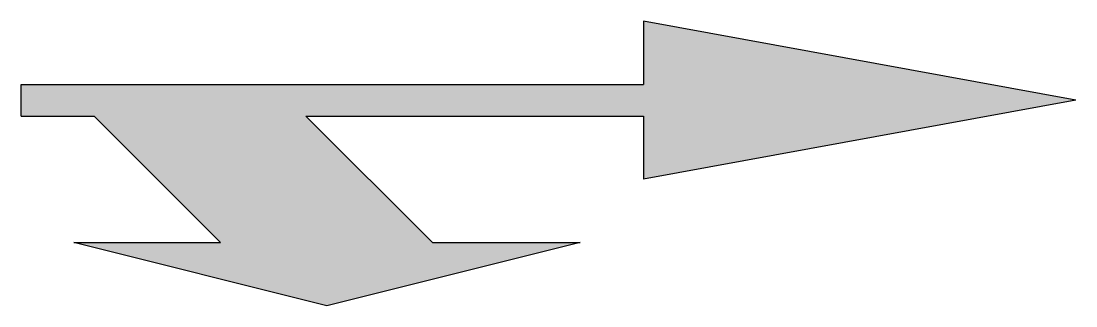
# Model space of a CAD drawing. Header units: metres. Extents: x 0 to 5, y -0.97 to 0.38.
import ezdxf

# ---------------------------------------------------------------- set-up
doc = ezdxf.new("R2010")
doc.units = ezdxf.units.M
doc.header["$LTSCALE"] = 0.2

msp = doc.modelspace()

# ---------------------------------------------------------------- hatches: boundary and pattern name
at = {"true_color": 0xfaf528}
h = msp.add_hatch(color=2, dxfattribs=at)
h.paths.add_polyline_path([(5, 0), (2.95, 0.375), (2.95, 0.075), (0, 0.075), (0, -0.075), (0.3459, -0.075), (0.5709, -0.3), (1.575, -0.3), (1.35, -0.075), (2.95, -0.075), (2.95, -0.375)])
h.paths.add_polyline_path([(2.65, -0.675), (1.95, -0.675), (1.575, -0.3), (0.5709, -0.3), (0.9459, -0.675), (0.25, -0.675), (1.45, -0.975)])

# ---------------------------------------------------------------- linework, layer by layer
at = {"color": 2, "true_color": 0xfaf528}
for p, q in [((5, 0), (2.95, 0.375)), ((2.95, 0.375), (2.95, 0.075)), ((0, 0.075), (2.95, 0.075)), ((0, -0.075), (0, 0.075)), ((5, 0), (2.95, -0.375)), ((0, -0.075), (0.3459, -0.075)), ((0.3459, -0.075), (0.9459, -0.675)), ((1.35, -0.075), (1.95, -0.675)), ((1.35, -0.075), (2.95, -0.075)), ((2.95, -0.075), (2.95, -0.375)), ((1.45, -0.975), (0.25, -0.675)), ((0.25, -0.675), (0.9459, -0.675)), ((2.65, -0.675), (1.45, -0.975)), ((1.95, -0.675), (2.65, -0.675))]:
    msp.add_line(p, q, dxfattribs=at)

doc.saveas('drawing.dxf')
